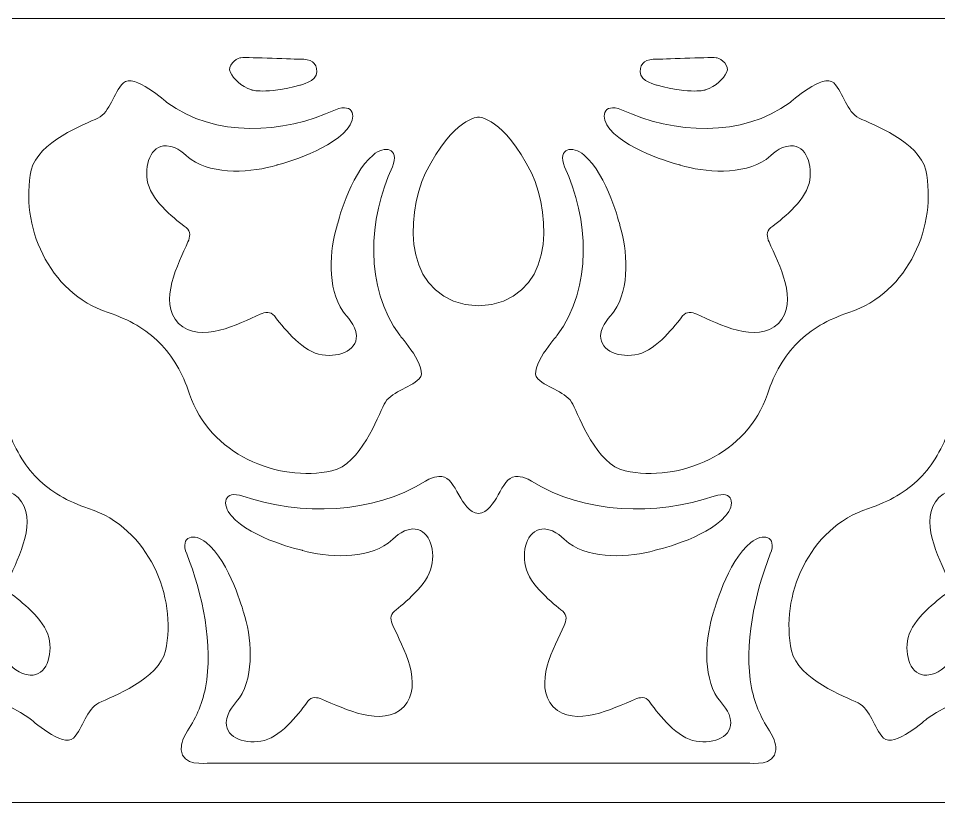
# Model space of a CAD drawing. Header units: centimetres. Extents: x -122 to 122, y -10 to 10.
# Drawn here: x -83.58 to -60.11, y -10 to 10 of the extents above; entities that cross this region are included whole.
import ezdxf

# ---------------------------------------------------------------- set-up
doc = ezdxf.new("R2010")
doc.units = ezdxf.units.CM
doc.header["$MEASUREMENT"] = 0
doc.layers.add('Layer 1', color=7, linetype='Continuous')

msp = doc.modelspace()

# ---------------------------------------------------------------- linework, layer by layer
at = {"layer": 'Layer 1', "color": 242, "lineweight": 9}
for points, knots in [([(-121.97151, 10), (-121.97151, 10), (122.0286, 10), (122.0286, 10), (122.0286, 10), (122.0286, 10), (122.0286, -10.00001), (122.0286, -10.00001), (122.0286, -10.00001), (122.0286, -10.00001), (-121.97151, -10.00001), (-121.97151, -10.00001), (-121.97151, -10.00001), (-121.97151, -10.00001), (-121.97151, 10), (-121.97151, 10)], [0, 0, 0, 0, 0.2, 0.2, 0.2, 0.2, 0.4, 0.4, 0.4, 0.4, 0.6, 0.6, 0.6, 0.6, 1, 1, 1, 1]), ([(-77.62755, 8.17439), (-77.62755, 8.17439), (-77.28849, 8.06501), (-76.40247, 8.29472), (-76.40247, 8.29472), (-76.40247, 8.29472), (-75.97038, 8.3877), (-75.97038, 8.63382), (-75.97038, 8.63382), (-75.97038, 8.87994), (-76.12353, 8.96198), (-76.40247, 8.96198), (-76.40247, 8.96198), (-76.6814, 8.96197), (-77.84091, 9.01668), (-77.93389, 8.9948), (-77.93389, 8.9948), (-78.02681, 8.97291), (-78.26752, 8.79243), (-78.17454, 8.62288), (-78.17454, 8.62288), (-78.0815, 8.45333), (-77.91748, 8.26738), (-77.62755, 8.17439)], [0, 0, 0, 0, 0.14285714, 0.14285714, 0.14285714, 0.14285714, 0.28571429, 0.28571429, 0.28571429, 0.28571429, 0.42857143, 0.42857143, 0.42857143, 0.42857143, 0.57142857, 0.57142857, 0.57142857, 0.57142857, 0.71428571, 0.71428571, 0.71428571, 0.71428571, 1, 1, 1, 1]), ([(-66.06523, 8.17439), (-66.06523, 8.17439), (-66.40433, 8.06501), (-67.29037, 8.29472), (-67.29037, 8.29472), (-67.29037, 8.29472), (-67.72246, 8.3877), (-67.72246, 8.63382), (-67.72246, 8.63382), (-67.72246, 8.87994), (-67.5693, 8.96198), (-67.29037, 8.96198), (-67.29037, 8.96198), (-67.01138, 8.96197), (-65.85192, 9.01668), (-65.75896, 8.9948), (-65.75896, 8.9948), (-65.6659, 8.97291), (-65.42532, 8.79243), (-65.5183, 8.62288), (-65.5183, 8.62288), (-65.61121, 8.45333), (-65.77536, 8.26738), (-66.06523, 8.17439)], [0, 0, 0, 0, 0.14285714, 0.14285714, 0.14285714, 0.14285714, 0.28571429, 0.28571429, 0.28571429, 0.28571429, 0.42857143, 0.42857143, 0.42857143, 0.42857143, 0.57142857, 0.57142857, 0.57142857, 0.57142857, 0.71428571, 0.71428571, 0.71428571, 0.71428571, 1, 1, 1, 1]), ([(-79.49342, 2.21896), (-80.02428, 2.7803), (-79.50156, 3.74206), (-79.25475, 4.30083), (-79.25475, 4.30083), (-79.20259, 4.41883), (-79.17628, 4.56723), (-79.30121, 4.66311), (-79.30121, 4.66311), (-79.53636, 4.84359), (-80.16338, 5.32086), (-80.27476, 5.7898), (-80.27476, 5.7898), (-80.38607, 6.25872), (-80.20448, 6.76404), (-79.8044, 6.75242), (-79.8044, 6.75242), (-79.49834, 6.72792), (-79.34554, 6.52342), (-79.17795, 6.40475), (-79.17795, 6.40475), (-78.60672, 6.00042), (-77.59773, 6.06624), (-76.99315, 6.26016), (-76.99315, 6.26016), (-76.99315, 6.26016), (-75.70933, 6.57092), (-75.19626, 7.17568), (-75.19626, 7.17568), (-74.94952, 7.46654), (-75.01155, 7.85908), (-75.49454, 7.67125), (-75.49454, 7.67125), (-76.82118, 7.05897), (-78.56591, 6.94885), (-79.79347, 7.85721), (-79.79347, 7.85721), (-79.79347, 7.85721), (-80.64668, 8.61745), (-80.90374, 8.35492), (-80.90374, 8.35492), (-81.16077, 8.0924), (-81.23189, 7.61656), (-81.55459, 7.45795), (-81.55459, 7.45795), (-81.87729, 7.29933), (-83.09127, 6.85442), (-83.25009, 6.1289), (-83.25009, 6.1289), (-83.55298, 4.74526), (-82.82267, 3.00218), (-81.29206, 2.49724), (-81.29206, 2.49724), (-80.7535, 2.31956), (-80.32318, 2.06964), (-79.98297, 1.72943), (-79.98297, 1.72943), (-79.64273, 1.38923), (-79.39281, 0.95884), (-79.21516, 0.42033), (-79.21516, 0.42033), (-78.71015, -1.11027), (-76.96712, -1.84059), (-75.5835, -1.5377), (-75.5835, -1.5377), (-74.85792, -1.37888), (-74.41306, -0.16489), (-74.25445, 0.15781), (-74.25445, 0.15781), (-74.09576, 0.48048), (-73.61999, 0.5516), (-73.35748, 0.80866), (-73.35748, 0.80866), (-73.09492, 1.06572), (-73.85519, 1.91894), (-73.85519, 1.91894), (-73.85519, 1.91894), (-74.76346, 3.14645), (-74.65342, 4.89122), (-74.04115, 6.21786), (-74.04115, 6.21786), (-73.85327, 6.70084), (-74.24586, 6.76284), (-74.53671, 6.51614), (-74.53671, 6.51614), (-75.14145, 6.00307), (-75.45224, 4.71925), (-75.45224, 4.71925), (-75.45224, 4.71925), (-75.64611, 4.11467), (-75.71197, 3.10562), (-75.30765, 2.53445), (-75.30765, 2.53445), (-75.18891, 2.36685), (-74.98446, 2.21403), (-74.95997, 1.908), (-74.95997, 1.908), (-74.94833, 1.50791), (-75.45368, 1.32625), (-75.9226, 1.43764), (-75.9226, 1.43764), (-76.39153, 1.54903), (-76.86881, 2.176), (-77.0493, 2.41118), (-77.0493, 2.41118), (-77.14511, 2.53612), (-77.29354, 2.50979), (-77.41156, 2.45765), (-77.41156, 2.45765), (-77.97029, 2.21082), (-78.93209, 1.68808), (-79.49342, 2.21896)], [0, 0, 0, 0, 0.03448276, 0.03448276, 0.03448276, 0.03448276, 0.06896552, 0.06896552, 0.06896552, 0.06896552, 0.10344828, 0.10344828, 0.10344828, 0.10344828, 0.13793103, 0.13793103, 0.13793103, 0.13793103, 0.17241379, 0.17241379, 0.17241379, 0.17241379, 0.20689655, 0.20689655, 0.20689655, 0.20689655, 0.24137931, 0.24137931, 0.24137931, 0.24137931, 0.27586207, 0.27586207, 0.27586207, 0.27586207, 0.31034483, 0.31034483, 0.31034483, 0.31034483, 0.34482759, 0.34482759, 0.34482759, 0.34482759, 0.37931034, 0.37931034, 0.37931034, 0.37931034, 0.4137931, 0.4137931, 0.4137931, 0.4137931, 0.44827586, 0.44827586, 0.44827586, 0.44827586, 0.48275862, 0.48275862, 0.48275862, 0.48275862, 0.51724138, 0.51724138, 0.51724138, 0.51724138, 0.55172414, 0.55172414, 0.55172414, 0.55172414, 0.5862069, 0.5862069, 0.5862069, 0.5862069, 0.62068966, 0.62068966, 0.62068966, 0.62068966, 0.65517241, 0.65517241, 0.65517241, 0.65517241, 0.68965517, 0.68965517, 0.68965517, 0.68965517, 0.72413793, 0.72413793, 0.72413793, 0.72413793, 0.75862069, 0.75862069, 0.75862069, 0.75862069, 0.79310345, 0.79310345, 0.79310345, 0.79310345, 0.82758621, 0.82758621, 0.82758621, 0.82758621, 0.86206897, 0.86206897, 0.86206897, 0.86206897, 0.89655172, 0.89655172, 0.89655172, 0.89655172, 0.93103448, 0.93103448, 0.93103448, 0.93103448, 1, 1, 1, 1]), ([(-64.19921, 2.21896), (-63.66835, 2.7803), (-64.19115, 3.74206), (-64.43797, 4.30083), (-64.43797, 4.30083), (-64.49012, 4.41883), (-64.51644, 4.56723), (-64.39149, 4.66311), (-64.39149, 4.66311), (-64.15627, 4.84359), (-63.52935, 5.32086), (-63.41796, 5.7898), (-63.41796, 5.7898), (-63.30656, 6.25872), (-63.48824, 6.76404), (-63.88831, 6.75242), (-63.88831, 6.75242), (-64.19429, 6.72792), (-64.34717, 6.52342), (-64.51476, 6.40475), (-64.51476, 6.40475), (-65.08591, 6.00042), (-66.09499, 6.06624), (-66.69958, 6.26016), (-66.69958, 6.26016), (-66.69958, 6.26016), (-67.98338, 6.57092), (-68.49646, 7.17568), (-68.49646, 7.17568), (-68.74311, 7.46654), (-68.68116, 7.85908), (-68.19819, 7.67125), (-68.19819, 7.67125), (-66.87153, 7.05897), (-65.12678, 6.94885), (-63.89927, 7.85721), (-63.89927, 7.85721), (-63.89927, 7.85721), (-63.04604, 8.61745), (-62.78898, 8.35492), (-62.78898, 8.35492), (-62.53186, 8.0924), (-62.46082, 7.61656), (-62.13812, 7.45795), (-62.13812, 7.45795), (-61.81542, 7.29933), (-60.60145, 6.85442), (-60.44262, 6.1289), (-60.44262, 6.1289), (-60.13973, 4.74526), (-60.87004, 3.00218), (-62.40065, 2.49724), (-62.40065, 2.49724), (-62.93913, 2.31956), (-63.36955, 2.06964), (-63.70974, 1.72943), (-63.70974, 1.72943), (-64.0499, 1.38923), (-64.29991, 0.95884), (-64.47756, 0.42033), (-64.47756, 0.42033), (-64.98248, -1.11027), (-66.72559, -1.84059), (-68.10922, -1.5377), (-68.10922, -1.5377), (-68.83471, -1.37888), (-69.27966, -0.16489), (-69.43828, 0.15781), (-69.43828, 0.15781), (-69.59687, 0.48048), (-70.07271, 0.5516), (-70.33524, 0.80866), (-70.33524, 0.80866), (-70.59771, 1.06572), (-69.83752, 1.91894), (-69.83752, 1.91894), (-69.83752, 1.91894), (-68.92916, 3.14645), (-69.03929, 4.89122), (-69.65158, 6.21786), (-69.65158, 6.21786), (-69.83936, 6.70084), (-69.44686, 6.76284), (-69.156, 6.51614), (-69.156, 6.51614), (-68.55118, 6.00307), (-68.24048, 4.71925), (-68.24048, 4.71925), (-68.24048, 4.71925), (-68.04651, 4.11467), (-67.98075, 3.10562), (-68.38507, 2.53445), (-68.38507, 2.53445), (-68.50371, 2.36685), (-68.70825, 2.21403), (-68.73273, 1.908), (-68.73273, 1.908), (-68.7443, 1.50791), (-68.23905, 1.32625), (-67.77012, 1.43764), (-67.77012, 1.43764), (-67.30118, 1.54903), (-66.82391, 2.176), (-66.64342, 2.41118), (-66.64342, 2.41118), (-66.54752, 2.53612), (-66.39918, 2.50979), (-66.28113, 2.45765), (-66.28113, 2.45765), (-65.72233, 2.21082), (-64.76063, 1.68808), (-64.19921, 2.21896)], [0, 0, 0, 0, 0.03448276, 0.03448276, 0.03448276, 0.03448276, 0.06896552, 0.06896552, 0.06896552, 0.06896552, 0.10344828, 0.10344828, 0.10344828, 0.10344828, 0.13793103, 0.13793103, 0.13793103, 0.13793103, 0.17241379, 0.17241379, 0.17241379, 0.17241379, 0.20689655, 0.20689655, 0.20689655, 0.20689655, 0.24137931, 0.24137931, 0.24137931, 0.24137931, 0.27586207, 0.27586207, 0.27586207, 0.27586207, 0.31034483, 0.31034483, 0.31034483, 0.31034483, 0.34482759, 0.34482759, 0.34482759, 0.34482759, 0.37931034, 0.37931034, 0.37931034, 0.37931034, 0.4137931, 0.4137931, 0.4137931, 0.4137931, 0.44827586, 0.44827586, 0.44827586, 0.44827586, 0.48275862, 0.48275862, 0.48275862, 0.48275862, 0.51724138, 0.51724138, 0.51724138, 0.51724138, 0.55172414, 0.55172414, 0.55172414, 0.55172414, 0.5862069, 0.5862069, 0.5862069, 0.5862069, 0.62068966, 0.62068966, 0.62068966, 0.62068966, 0.65517241, 0.65517241, 0.65517241, 0.65517241, 0.68965517, 0.68965517, 0.68965517, 0.68965517, 0.72413793, 0.72413793, 0.72413793, 0.72413793, 0.75862069, 0.75862069, 0.75862069, 0.75862069, 0.79310345, 0.79310345, 0.79310345, 0.79310345, 0.82758621, 0.82758621, 0.82758621, 0.82758621, 0.86206897, 0.86206897, 0.86206897, 0.86206897, 0.89655172, 0.89655172, 0.89655172, 0.89655172, 0.93103448, 0.93103448, 0.93103448, 0.93103448, 1, 1, 1, 1]), ([(-71.84643, 7.48526), (-71.84643, 7.48526), (-72.48639, 7.47431), (-73.19742, 6.06322), (-73.19742, 6.06322), (-73.72746, 4.91753), (-73.77682, 2.75634), (-71.84644, 2.66724), (-71.84644, 2.66724), (-69.91603, 2.75632), (-69.96539, 4.91753), (-70.49549, 6.06322), (-70.49549, 6.06322), (-71.20643, 7.4743), (-71.84641, 7.48526), (-71.84641, 7.48526)], [0, 0, 0, 0, 0.2, 0.2, 0.2, 0.2, 0.4, 0.4, 0.4, 0.4, 0.6, 0.6, 0.6, 0.6, 1, 1, 1, 1]), ([(-83.58675, -2.219), (-83.05585, -2.78034), (-83.57863, -3.74209), (-83.82545, -4.30086), (-83.82545, -4.30086), (-83.87758, -4.4189), (-83.90391, -4.56726), (-83.77898, -4.66314), (-83.77898, -4.66314), (-83.54377, -4.84363), (-82.91682, -5.32089), (-82.80544, -5.78983), (-82.80544, -5.78983), (-82.69402, -6.25875), (-82.87571, -6.76407), (-83.2758, -6.75245), (-83.2758, -6.75245), (-83.58183, -6.72798), (-83.73466, -6.52345), (-83.90225, -6.40478), (-83.90225, -6.40478), (-84.47341, -6.00046), (-85.48247, -6.06627), (-86.08704, -6.26019), (-86.08704, -6.26019), (-86.08704, -6.26019), (-87.37086, -6.57095), (-87.88393, -7.17571), (-87.88393, -7.17571), (-88.13061, -7.46658), (-88.06864, -7.85911), (-87.58566, -7.67128), (-87.58566, -7.67128), (-86.25899, -7.05901), (-84.51426, -6.94888), (-83.28675, -7.85724), (-83.28675, -7.85724), (-83.28675, -7.85724), (-82.43352, -8.61748), (-82.17646, -8.35496), (-82.17646, -8.35496), (-81.91936, -8.09243), (-81.8483, -7.61659), (-81.52561, -7.45798), (-81.52561, -7.45798), (-81.20284, -7.29938), (-79.98893, -6.85445), (-79.8301, -6.12893), (-79.8301, -6.12893), (-79.52716, -4.74531), (-80.25752, -3.00221), (-81.78813, -2.49727), (-81.78813, -2.49727), (-82.32663, -2.31963), (-82.75702, -2.06967), (-83.09722, -1.72946), (-83.09722, -1.72946), (-83.43741, -1.38927), (-83.68738, -0.95887), (-83.86503, -0.42036), (-83.86503, -0.42036), (-84.36998, 1.11023), (-86.11307, 1.84056), (-87.4967, 1.53767), (-87.4967, 1.53767), (-88.22221, 1.37883), (-88.66714, 0.16486), (-88.82575, -0.15784), (-88.82575, -0.15784), (-88.98433, -0.48053), (-89.4602, -0.55163), (-89.72272, -0.80869), (-89.72272, -0.80869), (-89.98521, -1.06576), (-89.22501, -1.91897), (-89.22501, -1.91897), (-89.22501, -1.91897), (-88.31663, -3.14652), (-88.42677, -4.89125), (-89.03906, -6.21789), (-89.03906, -6.21789), (-89.22686, -6.70089), (-88.83434, -6.76287), (-88.54348, -6.51617), (-88.54348, -6.51617), (-87.93868, -6.0031), (-87.62795, -4.71928), (-87.62795, -4.71928), (-87.62795, -4.71928), (-87.43402, -4.11471), (-87.36823, -3.10565), (-87.77256, -2.53448), (-87.77256, -2.53448), (-87.89122, -2.3669), (-88.09572, -2.21406), (-88.12022, -1.90803), (-88.12022, -1.90803), (-88.1318, -1.50796), (-87.62652, -1.32628), (-87.1576, -1.43767), (-87.1576, -1.43767), (-86.68865, -1.54908), (-86.21138, -2.17603), (-86.03091, -2.41121), (-86.03091, -2.41121), (-85.93502, -2.53616), (-85.78666, -2.50982), (-85.66863, -2.45768), (-85.66863, -2.45768), (-85.10984, -2.21086), (-84.14811, -1.68811), (-83.58675, -2.219)], [0, 0, 0, 0, 0.03448276, 0.03448276, 0.03448276, 0.03448276, 0.06896552, 0.06896552, 0.06896552, 0.06896552, 0.10344828, 0.10344828, 0.10344828, 0.10344828, 0.13793103, 0.13793103, 0.13793103, 0.13793103, 0.17241379, 0.17241379, 0.17241379, 0.17241379, 0.20689655, 0.20689655, 0.20689655, 0.20689655, 0.24137931, 0.24137931, 0.24137931, 0.24137931, 0.27586207, 0.27586207, 0.27586207, 0.27586207, 0.31034483, 0.31034483, 0.31034483, 0.31034483, 0.34482759, 0.34482759, 0.34482759, 0.34482759, 0.37931034, 0.37931034, 0.37931034, 0.37931034, 0.4137931, 0.4137931, 0.4137931, 0.4137931, 0.44827586, 0.44827586, 0.44827586, 0.44827586, 0.48275862, 0.48275862, 0.48275862, 0.48275862, 0.51724138, 0.51724138, 0.51724138, 0.51724138, 0.55172414, 0.55172414, 0.55172414, 0.55172414, 0.5862069, 0.5862069, 0.5862069, 0.5862069, 0.62068966, 0.62068966, 0.62068966, 0.62068966, 0.65517241, 0.65517241, 0.65517241, 0.65517241, 0.68965517, 0.68965517, 0.68965517, 0.68965517, 0.72413793, 0.72413793, 0.72413793, 0.72413793, 0.75862069, 0.75862069, 0.75862069, 0.75862069, 0.79310345, 0.79310345, 0.79310345, 0.79310345, 0.82758621, 0.82758621, 0.82758621, 0.82758621, 0.86206897, 0.86206897, 0.86206897, 0.86206897, 0.89655172, 0.89655172, 0.89655172, 0.89655172, 0.93103448, 0.93103448, 0.93103448, 0.93103448, 1, 1, 1, 1]), ([(-60.10592, -2.219), (-60.63678, -2.78034), (-60.11408, -3.74209), (-59.86727, -4.30086), (-59.86727, -4.30086), (-59.81509, -4.4189), (-59.78881, -4.56726), (-59.91374, -4.66314), (-59.91374, -4.66314), (-60.14886, -4.84363), (-60.77589, -5.32089), (-60.88728, -5.78983), (-60.88728, -5.78983), (-60.99865, -6.25875), (-60.817, -6.76407), (-60.41692, -6.75245), (-60.41692, -6.75245), (-60.11084, -6.72798), (-59.95805, -6.52345), (-59.79047, -6.40478), (-59.79047, -6.40478), (-59.21922, -6.00046), (-58.21026, -6.06627), (-57.60567, -6.26019), (-57.60567, -6.26019), (-57.60567, -6.26019), (-56.32184, -6.57095), (-55.80877, -7.17571), (-55.80877, -7.17571), (-55.56202, -7.46658), (-55.62407, -7.85911), (-56.10707, -7.67128), (-56.10707, -7.67128), (-57.43368, -7.05901), (-59.17844, -6.94888), (-60.40598, -7.85724), (-60.40598, -7.85724), (-60.40598, -7.85724), (-61.25921, -8.61748), (-61.51626, -8.35496), (-61.51626, -8.35496), (-61.77327, -8.09243), (-61.84441, -7.61659), (-62.16711, -7.45798), (-62.16711, -7.45798), (-62.48979, -7.29938), (-63.70378, -6.85445), (-63.86261, -6.12893), (-63.86261, -6.12893), (-64.16547, -4.74531), (-63.43518, -3.00221), (-61.90459, -2.49727), (-61.90459, -2.49727), (-61.366, -2.31963), (-60.9357, -2.06967), (-60.59548, -1.72946), (-60.59548, -1.72946), (-60.25522, -1.38927), (-60.00534, -0.95887), (-59.82769, -0.42036), (-59.82769, -0.42036), (-59.32273, 1.11023), (-57.57965, 1.84056), (-56.19603, 1.53767), (-56.19603, 1.53767), (-55.4705, 1.37883), (-55.02558, 0.16486), (-54.86697, -0.15784), (-54.86697, -0.15784), (-54.70834, -0.48053), (-54.23251, -0.55163), (-53.97, -0.80869), (-53.97, -0.80869), (-53.70742, -1.06576), (-54.4677, -1.91897), (-54.4677, -1.91897), (-54.4677, -1.91897), (-55.37604, -3.14652), (-55.26595, -4.89125), (-54.65366, -6.21789), (-54.65366, -6.21789), (-54.46577, -6.70089), (-54.85838, -6.76287), (-55.14925, -6.51617), (-55.14925, -6.51617), (-55.75395, -6.0031), (-56.06477, -4.71928), (-56.06477, -4.71928), (-56.06477, -4.71928), (-56.25861, -4.11471), (-56.32448, -3.10565), (-55.92017, -2.53448), (-55.92017, -2.53448), (-55.80149, -2.3669), (-55.59698, -2.21406), (-55.5725, -1.90803), (-55.5725, -1.90803), (-55.56083, -1.50796), (-56.0662, -1.32628), (-56.53513, -1.43767), (-56.53513, -1.43767), (-57.00402, -1.54908), (-57.48132, -2.17603), (-57.66181, -2.41121), (-57.66181, -2.41121), (-57.75769, -2.53616), (-57.90607, -2.50982), (-58.02408, -2.45768), (-58.02408, -2.45768), (-58.58279, -2.21086), (-59.54461, -1.68811), (-60.10592, -2.219)], [0, 0, 0, 0, 0.03448276, 0.03448276, 0.03448276, 0.03448276, 0.06896552, 0.06896552, 0.06896552, 0.06896552, 0.10344828, 0.10344828, 0.10344828, 0.10344828, 0.13793103, 0.13793103, 0.13793103, 0.13793103, 0.17241379, 0.17241379, 0.17241379, 0.17241379, 0.20689655, 0.20689655, 0.20689655, 0.20689655, 0.24137931, 0.24137931, 0.24137931, 0.24137931, 0.27586207, 0.27586207, 0.27586207, 0.27586207, 0.31034483, 0.31034483, 0.31034483, 0.31034483, 0.34482759, 0.34482759, 0.34482759, 0.34482759, 0.37931034, 0.37931034, 0.37931034, 0.37931034, 0.4137931, 0.4137931, 0.4137931, 0.4137931, 0.44827586, 0.44827586, 0.44827586, 0.44827586, 0.48275862, 0.48275862, 0.48275862, 0.48275862, 0.51724138, 0.51724138, 0.51724138, 0.51724138, 0.55172414, 0.55172414, 0.55172414, 0.55172414, 0.5862069, 0.5862069, 0.5862069, 0.5862069, 0.62068966, 0.62068966, 0.62068966, 0.62068966, 0.65517241, 0.65517241, 0.65517241, 0.65517241, 0.68965517, 0.68965517, 0.68965517, 0.68965517, 0.72413793, 0.72413793, 0.72413793, 0.72413793, 0.75862069, 0.75862069, 0.75862069, 0.75862069, 0.79310345, 0.79310345, 0.79310345, 0.79310345, 0.82758621, 0.82758621, 0.82758621, 0.82758621, 0.86206897, 0.86206897, 0.86206897, 0.86206897, 0.89655172, 0.89655172, 0.89655172, 0.89655172, 0.93103448, 0.93103448, 0.93103448, 0.93103448, 1, 1, 1, 1]), ([(-71.84596, -2.63064), (-71.36423, -2.56502), (-71.3006, -1.72652), (-70.90679, -1.68276), (-70.90679, -1.68276), (-70.90679, -1.68276), (-70.70869, -1.6649), (-70.49783, -1.7988), (-70.49783, -1.7988), (-69.15086, -2.65403), (-67.30473, -2.67764), (-65.83339, -2.18846), (-65.83339, -2.18846), (-65.34673, -2.01036), (-65.29263, -2.40405), (-65.54511, -2.68991), (-65.54511, -2.68991), (-66.07016, -3.28427), (-67.35998, -3.56922), (-67.35998, -3.56922), (-67.35998, -3.56922), (-67.96833, -3.751), (-68.97851, -3.79656), (-69.54146, -3.38086), (-69.54146, -3.38086), (-69.70656, -3.25887), (-69.85534, -3.05133), (-70.16082, -3.02071), (-70.16082, -3.02071), (-70.56056, -3.00108), (-70.75233, -3.50265), (-70.65037, -3.97371), (-70.65037, -3.97371), (-70.54841, -4.44479), (-69.93112, -4.93453), (-69.69962, -5.11968), (-69.69962, -5.11968), (-69.57655, -5.21807), (-69.60592, -5.36587), (-69.66043, -5.48282), (-69.66043, -5.48282), (-69.91834, -6.03654), (-70.46031, -6.98762), (-69.94078, -7.55949), (-69.94078, -7.55949), (-69.39017, -8.10154), (-68.41817, -7.59815), (-67.85456, -7.36258), (-67.85456, -7.36258), (-67.73544, -7.31283), (-67.58663, -7.28947), (-67.49328, -7.41631), (-67.49328, -7.41631), (-67.31753, -7.65506), (-66.85294, -8.29147), (-66.38634, -8.41223), (-66.38634, -8.41223), (-65.91974, -8.533), (-65.41087, -8.3615), (-65.41448, -7.96127), (-65.41448, -7.96127), (-65.43277, -7.65482), (-65.63423, -7.4979), (-65.74951, -7.32797), (-65.74951, -7.32797), (-66.14231, -6.74881), (-66.05628, -5.7413), (-65.85028, -5.14071), (-65.85028, -5.14071), (-65.85028, -5.14071), (-65.51385, -3.86338), (-64.89893, -3.36253), (-64.89893, -3.36253), (-64.60545, -3.12362), (-64.21808, -3.1905), (-64.40492, -3.65954), (-64.40492, -3.65954), (-64.80254, -4.65772), (-65.09186, -5.99998), (-64.88254, -7.07002), (-64.88254, -7.07002), (-64.79198, -7.53286), (-64.62979, -7.85613), (-64.38248, -8.24563), (-64.38248, -8.24563), (-64.2485, -8.45653), (-64.26644, -8.65461), (-64.26644, -8.65461), (-64.26644, -8.65461), (-64.29922, -9.08123), (-64.84753, -8.99113), (-64.99933, -8.99371), (-64.99933, -8.99371), (-64.99933, -8.99371), (-71.84596, -8.99372), (-71.84596, -8.99372), (-71.84596, -8.99372), (-71.84596, -8.99372), (-78.69269, -8.99372), (-78.69269, -8.99372), (-78.69269, -8.99372), (-78.84445, -8.99114), (-79.39278, -9.08122), (-79.42561, -8.65461), (-79.42561, -8.65461), (-79.42561, -8.65461), (-79.44345, -8.45651), (-79.30955, -8.24563), (-79.30955, -8.24563), (-79.06218, -7.85613), (-78.90005, -7.53285), (-78.80951, -7.07002), (-78.80951, -7.07002), (-78.60013, -5.99999), (-78.88947, -4.65771), (-79.28712, -3.65954), (-79.28712, -3.65954), (-79.47389, -3.19051), (-79.08654, -3.12361), (-78.79311, -3.36253), (-78.79311, -3.36253), (-78.17818, -3.86339), (-77.84176, -5.14071), (-77.84176, -5.14071), (-77.84176, -5.14071), (-77.63573, -5.74131), (-77.54974, -6.74881), (-77.94252, -7.32797), (-77.94252, -7.32797), (-78.05777, -7.49791), (-78.25923, -7.65481), (-78.27756, -7.96127), (-78.27756, -7.96127), (-78.28113, -8.36151), (-77.7723, -8.533), (-77.30571, -8.41223), (-77.30571, -8.41223), (-76.83904, -8.29149), (-76.37448, -7.65506), (-76.19876, -7.41631), (-76.19876, -7.41631), (-76.10538, -7.28948), (-75.95653, -7.31282), (-75.83749, -7.36258), (-75.83749, -7.36258), (-75.27385, -7.59816), (-74.30184, -8.10152), (-73.75126, -7.55949), (-73.75126, -7.55949), (-73.23169, -6.98763), (-73.77366, -6.03654), (-74.03162, -5.48282), (-74.03162, -5.48282), (-74.08608, -5.36588), (-74.11543, -5.21806), (-73.99242, -5.11968), (-73.99242, -5.11968), (-73.76088, -4.93454), (-73.14364, -4.44478), (-73.04166, -3.97371), (-73.04166, -3.97371), (-72.93967, -3.50265), (-73.13145, -3.00107), (-73.53123, -3.02071), (-73.53123, -3.02071), (-73.83668, -3.05135), (-73.9854, -3.25886), (-74.15058, -3.38086), (-74.15058, -3.38086), (-74.71346, -3.79658), (-75.72369, -3.75099), (-76.33205, -3.56922), (-76.33205, -3.56922), (-76.33205, -3.56922), (-77.62182, -3.28426), (-78.14692, -2.68991), (-78.14692, -2.68991), (-78.3994, -2.40406), (-78.3453, -2.01035), (-77.85865, -2.18846), (-77.85865, -2.18846), (-76.38732, -2.67765), (-74.54112, -2.65403), (-73.19421, -1.7988), (-73.19421, -1.7988), (-72.98332, -1.6649), (-72.78523, -1.68276), (-72.78523, -1.68276), (-72.78523, -1.68276), (-72.39142, -1.72654), (-72.32776, -2.56501), (-71.84596, -2.63064)], [0, 0, 0, 0, 0.02040816, 0.02040816, 0.02040816, 0.02040816, 0.04081633, 0.04081633, 0.04081633, 0.04081633, 0.06122449, 0.06122449, 0.06122449, 0.06122449, 0.08163265, 0.08163265, 0.08163265, 0.08163265, 0.10204082, 0.10204082, 0.10204082, 0.10204082, 0.12244898, 0.12244898, 0.12244898, 0.12244898, 0.14285714, 0.14285714, 0.14285714, 0.14285714, 0.16326531, 0.16326531, 0.16326531, 0.16326531, 0.18367347, 0.18367347, 0.18367347, 0.18367347, 0.20408163, 0.20408163, 0.20408163, 0.20408163, 0.2244898, 0.2244898, 0.2244898, 0.2244898, 0.24489796, 0.24489796, 0.24489796, 0.24489796, 0.26530612, 0.26530612, 0.26530612, 0.26530612, 0.28571429, 0.28571429, 0.28571429, 0.28571429, 0.30612245, 0.30612245, 0.30612245, 0.30612245, 0.32653061, 0.32653061, 0.32653061, 0.32653061, 0.34693878, 0.34693878, 0.34693878, 0.34693878, 0.36734694, 0.36734694, 0.36734694, 0.36734694, 0.3877551, 0.3877551, 0.3877551, 0.3877551, 0.40816327, 0.40816327, 0.40816327, 0.40816327, 0.42857143, 0.42857143, 0.42857143, 0.42857143, 0.44897959, 0.44897959, 0.44897959, 0.44897959, 0.46938776, 0.46938776, 0.46938776, 0.46938776, 0.48979592, 0.48979592, 0.48979592, 0.48979592, 0.51020408, 0.51020408, 0.51020408, 0.51020408, 0.53061224, 0.53061224, 0.53061224, 0.53061224, 0.55102041, 0.55102041, 0.55102041, 0.55102041, 0.57142857, 0.57142857, 0.57142857, 0.57142857, 0.59183673, 0.59183673, 0.59183673, 0.59183673, 0.6122449, 0.6122449, 0.6122449, 0.6122449, 0.63265306, 0.63265306, 0.63265306, 0.63265306, 0.65306122, 0.65306122, 0.65306122, 0.65306122, 0.67346939, 0.67346939, 0.67346939, 0.67346939, 0.69387755, 0.69387755, 0.69387755, 0.69387755, 0.71428571, 0.71428571, 0.71428571, 0.71428571, 0.73469388, 0.73469388, 0.73469388, 0.73469388, 0.75510204, 0.75510204, 0.75510204, 0.75510204, 0.7755102, 0.7755102, 0.7755102, 0.7755102, 0.79591837, 0.79591837, 0.79591837, 0.79591837, 0.81632653, 0.81632653, 0.81632653, 0.81632653, 0.83673469, 0.83673469, 0.83673469, 0.83673469, 0.85714286, 0.85714286, 0.85714286, 0.85714286, 0.87755102, 0.87755102, 0.87755102, 0.87755102, 0.89795918, 0.89795918, 0.89795918, 0.89795918, 0.91836735, 0.91836735, 0.91836735, 0.91836735, 0.93877551, 0.93877551, 0.93877551, 0.93877551, 0.95918367, 0.95918367, 0.95918367, 0.95918367, 1, 1, 1, 1])]:
    msp.add_open_spline(points, degree=3, knots=knots, dxfattribs=at)

doc.saveas('drawing.dxf')
